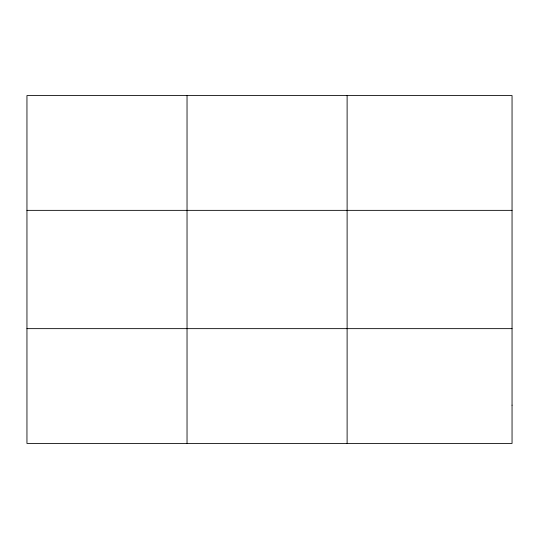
<?xml version="1.0" encoding="UTF-8"?>
<svg xmlns="http://www.w3.org/2000/svg" width="539" height="539" viewBox="0 0 539 539"><rect width="100%" height="100%" fill="white"/><g stroke="black" fill="none" stroke-linecap="round" stroke-linejoin="round"><path stroke-width="0.81" d="M187.033 443.435L187.033 95.565M347.116 443.435L347.116 95.565M26.95 210.358L512.05 210.358M26.95 328.642L512.05 328.642M512.05 405.173L512.05 443.435L26.95 443.435L26.95 95.565L512.05 95.565L512.05 405.173"/></g></svg>
